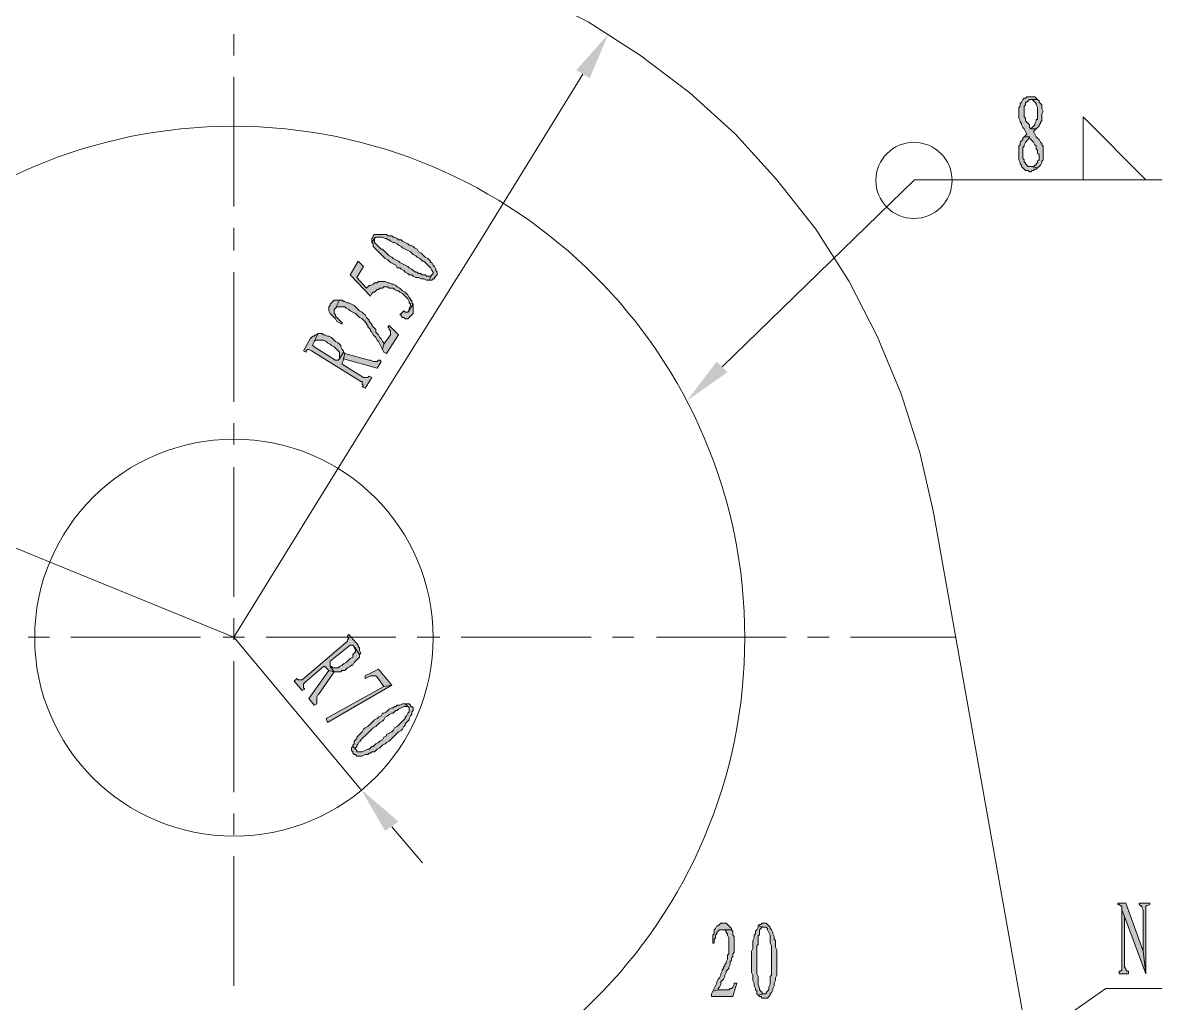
# Model space of a CAD drawing. Header units: millimetres. Extents: x 24 to 410, y 10 to 282.
# Drawn here: x 333.08 to 368.94, y 233.17 to 264.22 of the extents above; entities that cross this region are included whole.
import ezdxf

# ---------------------------------------------------------------- set-up
doc = ezdxf.new("R2010")
doc.units = ezdxf.units.MM

msp = doc.modelspace()

# ---------------------------------------------------------------- hatches: boundary and pattern name
h = msp.add_hatch(color=7)
h.dxf.hatch_style = 2
h.paths.add_polyline_path([(350.604667, 262.720667), (351.028, 262.466667), (351.620667, 263.863667)])
h = msp.add_hatch(color=7)
h.dxf.hatch_style = 2
h.paths.add_polyline_path([(364.998, 261.874), (364.871, 261.874), (364.828667, 261.831667), (364.786333, 261.831667), (364.744, 261.789333), (364.701667, 261.704667), (364.659333, 261.662333), (364.659333, 261.577667), (364.617, 261.535333), (364.617, 261.196667), (364.659333, 261.112), (364.659333, 261.069667), (364.701667, 261.027333), (364.701667, 260.985), (364.744, 260.900333), (364.786333, 260.858), (364.828667, 260.773333), (364.871, 260.688667), (364.828667, 260.646333), (364.786333, 260.604), (364.955667, 260.604), (364.955667, 260.561667), (364.998, 260.519333), (365.040333, 260.477), (365.082667, 260.434667), (365.125, 260.35), (365.167333, 260.307667), (365.167333, 260.223), (365.209667, 260.180667), (365.209667, 260.096), (365.252, 260.053667), (365.252, 259.884333), (365.209667, 259.842), (365.209667, 259.799667), (365.167333, 259.757333), (365.167333, 259.715), (365.125, 259.715), (365.082667, 259.672667), (364.998, 259.672667), (365.209667, 259.630333), (365.252, 259.672667), (365.294333, 259.715), (365.336667, 259.799667), (365.336667, 259.842), (365.379, 259.884333), (365.379, 260.307667), (365.336667, 260.35), (365.336667, 260.392333), (365.294333, 260.434667), (365.252, 260.519333), (365.209667, 260.561667), (365.167333, 260.604), (365.125, 260.688667), (365.082667, 260.773333), (365.125, 260.815667), (365.167333, 260.858), (364.998, 260.858), (364.955667, 260.900333), (364.955667, 260.985), (364.913333, 261.027333), (364.871, 261.069667), (364.828667, 261.112), (364.828667, 261.196667), (364.786333, 261.239), (364.786333, 261.577667), (364.828667, 261.62), (364.828667, 261.704667), (364.871, 261.704667), (364.913333, 261.747), (364.955667, 261.789333), (365.209667, 261.789333), (365.167333, 261.831667), (365.125, 261.874)])
h = msp.add_hatch(color=7)
h.dxf.hatch_style = 2
h.paths.add_polyline_path([(365.209667, 261.789333), (364.998, 261.789333), (365.040333, 261.789333), (365.082667, 261.747), (365.125, 261.704667), (365.167333, 261.662333), (365.167333, 261.62), (365.209667, 261.535333), (365.209667, 261.154333), (365.167333, 261.154333), (365.167333, 261.112), (365.125, 261.027333), (365.125, 260.985), (365.082667, 260.942667), (364.998, 260.858), (365.167333, 260.858), (365.209667, 260.900333), (365.252, 260.942667), (365.252, 260.985), (365.294333, 261.027333), (365.294333, 261.069667), (365.336667, 261.112), (365.336667, 261.323667), (365.379, 261.408333), (365.336667, 261.493), (365.336667, 261.62), (365.294333, 261.662333), (365.252, 261.704667), (365.252, 261.747)])
h = msp.add_hatch(color=7)
h.dxf.hatch_style = 2
h.paths.add_polyline_path([(364.786333, 260.604), (364.744, 260.561667), (364.744, 260.519333), (364.701667, 260.477), (364.659333, 260.434667), (364.659333, 260.35), (364.617, 260.307667), (364.617, 259.884333), (364.659333, 259.799667), (364.659333, 259.757333), (364.701667, 259.715), (364.701667, 259.672667), (364.744, 259.630333), (364.786333, 259.588), (364.828667, 259.545667), (364.913333, 259.545667), (364.955667, 259.503333), (364.998, 259.503333), (365.040333, 259.545667), (365.082667, 259.545667), (365.125, 259.588), (365.167333, 259.588), (365.209667, 259.630333), (364.998, 259.672667), (364.913333, 259.672667), (364.871, 259.715), (364.828667, 259.757333), (364.828667, 259.799667), (364.786333, 259.799667), (364.786333, 259.884333), (364.744, 259.926667), (364.744, 260.265333), (364.786333, 260.307667), (364.786333, 260.35), (364.828667, 260.434667), (364.871, 260.477), (364.913333, 260.519333), (364.955667, 260.604)])
h = msp.add_hatch(color=7)
h.dxf.hatch_style = 2
h.paths.add_polyline_path([(344.17, 257.429), (344.127667, 257.386667), (344.127667, 257.259667), (344.212333, 257.386667), (344.254667, 257.429), (344.466333, 257.429), (344.551, 257.386667), (344.593333, 257.386667), (344.635667, 257.344333), (344.678, 257.344333), (344.720333, 257.302), (344.805, 257.259667), (344.847333, 257.259667), (344.932, 257.217333), (344.974333, 257.175), (345.059, 257.132667), (345.101333, 257.090333), (345.186, 257.048), (345.270667, 257.005667), (345.355333, 256.963333), (345.44, 256.878667), (345.524667, 256.836333), (345.567, 256.794), (345.651667, 256.751667), (345.694, 256.709333), (345.736333, 256.667), (345.778667, 256.667), (345.821, 256.624667), (345.863333, 256.582333), (345.905667, 256.54), (345.948, 256.497667), (345.990333, 256.455333), (346.032667, 256.370667), (346.075, 256.328333), (346.075, 256.286), (346.032667, 256.243667), (345.948, 256.074333), (346.032667, 256.074333), (346.075, 256.116667), (346.117333, 256.116667), (346.117333, 256.159), (346.159667, 256.201333), (346.202, 256.243667), (346.202, 256.328333), (346.159667, 256.370667), (346.159667, 256.413), (346.117333, 256.497667), (346.075, 256.54), (346.032667, 256.624667), (345.990333, 256.624667), (345.990333, 256.667), (345.948, 256.709333), (345.905667, 256.751667), (345.821, 256.794), (345.778667, 256.836333), (345.736333, 256.878667), (345.694, 256.921), (345.609333, 256.963333), (345.567, 257.048), (345.482333, 257.090333), (345.44, 257.132667), (345.355333, 257.175), (345.313, 257.175), (345.270667, 257.217333), (345.186, 257.259667), (345.101333, 257.302), (345.059, 257.344333), (344.974333, 257.344333), (344.932, 257.386667), (344.847333, 257.429), (344.805, 257.429), (344.762667, 257.471333), (344.635667, 257.471333), (344.593333, 257.513667), (344.212333, 257.513667), (344.17, 257.471333)])
h = msp.add_hatch(color=7)
h.dxf.hatch_style = 2
h.paths.add_polyline_path([(344.127667, 257.259667), (344.17, 257.217333), (344.17, 257.132667), (344.212333, 257.090333), (344.297, 257.005667), (344.339333, 256.963333), (344.381667, 256.921), (344.424, 256.878667), (344.466333, 256.836333), (344.508667, 256.794), (344.551, 256.751667), (344.635667, 256.709333), (344.678, 256.667), (344.720333, 256.624667), (344.805, 256.582333), (344.889667, 256.54), (344.932, 256.455333), (345.016667, 256.455333), (345.059, 256.413), (345.143667, 256.370667), (345.186, 256.328333), (345.270667, 256.286), (345.313, 256.243667), (345.397667, 256.243667), (345.44, 256.201333), (345.524667, 256.159), (345.609333, 256.159), (345.694, 256.116667), (345.778667, 256.116667), (345.863333, 256.074333), (345.948, 256.074333), (346.032667, 256.243667), (345.990333, 256.201333), (345.863333, 256.201333), (345.821, 256.243667), (345.694, 256.243667), (345.694, 256.286), (345.609333, 256.286), (345.567, 256.328333), (345.524667, 256.328333), (345.44, 256.370667), (345.397667, 256.413), (345.313, 256.455333), (345.270667, 256.497667), (345.186, 256.54), (345.101333, 256.582333), (345.016667, 256.624667), (344.974333, 256.667), (344.889667, 256.709333), (344.805, 256.751667), (344.762667, 256.794), (344.678, 256.836333), (344.635667, 256.878667), (344.593333, 256.921), (344.551, 256.963333), (344.508667, 257.005667), (344.466333, 257.048), (344.424, 257.048), (344.381667, 257.090333), (344.297, 257.175), (344.254667, 257.217333), (344.212333, 257.259667), (344.212333, 257.386667)])
h = msp.add_hatch(color=7)
h.dxf.hatch_style = 2
h.paths.add_polyline_path([(343.704333, 256.667), (343.450333, 256.243667), (344.085333, 255.566333), (344.127667, 255.651), (344.17, 255.693333), (344.212333, 255.693333), (344.254667, 255.735667), (344.297, 255.778), (344.339333, 255.778), (344.381667, 255.820333), (344.466333, 255.820333), (344.508667, 255.862667), (344.635667, 255.862667), (344.678, 255.820333), (344.805, 255.820333), (344.847333, 255.778), (344.932, 255.735667), (344.974333, 255.735667), (345.016667, 255.693333), (345.101333, 255.651), (345.143667, 255.608667), (345.186, 255.566333), (345.228333, 255.524), (345.270667, 255.481667), (345.313, 255.397), (345.313, 255.354667), (345.355333, 255.312333), (345.355333, 255.27), (345.313, 255.185333), (345.313, 255.100667), (345.270667, 255.058333), (345.44, 255.312333), (345.397667, 255.354667), (345.397667, 255.439333), (345.355333, 255.439333), (345.355333, 255.481667), (345.313, 255.524), (345.270667, 255.608667), (345.228333, 255.651), (345.186, 255.693333), (345.101333, 255.735667), (345.059, 255.778), (345.016667, 255.820333), (344.932, 255.862667), (344.889667, 255.905), (344.805, 255.947333), (344.762667, 255.947333), (344.678, 255.989667), (344.635667, 255.989667), (344.551, 256.032), (344.339333, 256.032), (344.297, 255.989667), (344.212333, 255.989667), (344.17, 255.947333), (344.085333, 255.905), (344.043, 255.905), (344.000667, 255.862667), (343.958333, 255.820333), (343.662, 256.159), (343.873667, 256.497667)])
h = msp.add_hatch(color=7)
h.dxf.hatch_style = 2
h.paths.add_polyline_path([(342.815333, 255.312333), (342.815333, 255.27), (342.773, 255.227667), (342.773, 255.100667), (342.815333, 255.016), (342.857667, 254.973667), (342.9, 254.931333), (342.942333, 254.889), (342.984667, 254.846667), (343.027, 254.762), (343.111667, 254.719667), (343.196333, 254.677333), (343.196333, 254.719667), (343.154, 254.762), (343.111667, 254.804333), (343.069333, 254.846667), (343.027, 254.889), (342.984667, 254.931333), (342.984667, 254.973667), (342.942333, 255.016), (342.942333, 255.143), (342.984667, 255.185333), (343.111667, 255.439333), (342.942333, 255.439333), (342.9, 255.397), (342.857667, 255.354667)])
h = msp.add_hatch(color=7)
h.dxf.hatch_style = 2
h.paths.add_polyline_path([(343.111667, 255.439333), (342.984667, 255.185333), (343.027, 255.227667), (343.281, 255.227667), (343.323333, 255.185333), (343.408, 255.143), (343.450333, 255.100667), (343.535, 255.058333), (343.619667, 255.016), (343.662, 254.973667), (343.704333, 254.931333), (343.746667, 254.889), (343.831333, 254.846667), (343.873667, 254.804333), (343.916, 254.762), (343.916, 254.719667), (343.958333, 254.719667), (343.958333, 254.677333), (344.000667, 254.635), (344.000667, 254.592667), (344.043, 254.550333), (344.085333, 254.508), (344.085333, 254.465667), (344.127667, 254.423333), (344.17, 254.338667), (344.212333, 254.296333), (344.254667, 254.254), (344.297, 254.169333), (344.339333, 254.127), (344.381667, 254.042333), (344.424, 253.957667), (344.466333, 253.873), (344.508667, 254.042333), (344.508667, 254.084667), (344.466333, 254.127), (344.424, 254.211667), (344.381667, 254.254), (344.339333, 254.338667), (344.297, 254.381), (344.254667, 254.423333), (344.254667, 254.508), (344.212333, 254.550333), (344.17, 254.592667), (344.127667, 254.635), (344.127667, 254.677333), (344.085333, 254.719667), (344.043, 254.762), (344.043, 254.804333), (344.000667, 254.846667), (343.958333, 254.889), (343.916, 254.973667), (343.873667, 255.016), (343.831333, 255.058333), (343.746667, 255.100667), (343.704333, 255.143), (343.662, 255.185333), (343.619667, 255.227667), (343.577333, 255.27), (343.492667, 255.312333), (343.408, 255.354667), (343.365667, 255.354667), (343.281, 255.397), (343.238667, 255.397), (343.196333, 255.439333)])
h = msp.add_hatch(color=7)
h.dxf.hatch_style = 2
h.paths.add_polyline_path([(345.059, 255.016), (345.016667, 254.973667), (345.059, 254.973667), (345.059, 254.931333), (345.101333, 254.889), (345.143667, 254.889), (345.186, 254.846667), (345.270667, 254.846667), (345.313, 254.889), (345.355333, 254.931333), (345.397667, 254.973667), (345.44, 255.016), (345.44, 255.312333), (345.270667, 255.058333), (345.186, 255.058333), (345.143667, 255.100667), (345.101333, 255.058333)])
h = msp.add_hatch(color=7)
h.dxf.hatch_style = 2
h.paths.add_polyline_path([(344.678, 254.635), (344.635667, 254.592667), (344.678, 254.550333), (344.678, 254.508), (344.720333, 254.465667), (344.720333, 254.338667), (344.508667, 254.042333), (344.466333, 253.873), (344.508667, 253.788333), (344.593333, 253.746), (344.974333, 254.338667)])
h = msp.add_hatch(color=7)
h.dxf.hatch_style = 2
h.paths.add_polyline_path([(342.180333, 254.211667), (341.968667, 253.830667), (342.053333, 253.788333), (342.053333, 253.830667), (342.095667, 253.873), (342.138, 253.873), (342.222667, 253.830667), (343.789, 252.857), (343.831333, 252.857), (343.831333, 252.772333), (343.873667, 252.73), (343.831333, 252.687667), (343.916, 252.645333), (344.127667, 252.984), (344.043, 253.026333), (344.000667, 252.984), (343.873667, 252.984), (343.196333, 253.407333), (343.196333, 253.449667), (343.238667, 253.534333), (343.238667, 253.576667), (343.281, 253.746), (343.238667, 253.788333), (343.111667, 253.576667), (343.069333, 253.534333), (342.984667, 253.534333), (342.307333, 253.957667), (342.265, 254), (342.265, 254.042333), (342.307333, 254.127), (342.434333, 254.381), (342.392, 254.338667), (342.349667, 254.338667), (342.307333, 254.296333), (342.265, 254.296333), (342.222667, 254.254)])
h = msp.add_hatch(color=7)
h.dxf.hatch_style = 2
h.paths.add_polyline_path([(342.434333, 254.381), (342.307333, 254.127), (342.349667, 254.169333), (342.603667, 254.169333), (342.688333, 254.127), (342.730667, 254.084667), (342.815333, 254.042333), (342.857667, 254), (342.942333, 253.957667), (342.984667, 253.915333), (343.027, 253.873), (343.069333, 253.830667), (343.111667, 253.788333), (343.111667, 253.576667), (343.238667, 253.788333), (343.238667, 253.830667), (343.196333, 253.873), (343.154, 253.957667), (343.154, 254), (343.111667, 254.042333), (343.069333, 254.084667), (342.984667, 254.127), (342.942333, 254.169333), (342.857667, 254.254), (342.773, 254.296333), (342.730667, 254.296333), (342.646, 254.338667), (342.603667, 254.338667), (342.561333, 254.381)])
h = msp.add_hatch(color=7)
h.dxf.hatch_style = 2
h.paths.add_polyline_path([(343.281, 253.746), (343.238667, 253.576667), (344.297, 253.280333), (344.424, 253.492), (344.381667, 253.534333), (344.339333, 253.534333), (344.297, 253.492), (344.17, 253.492), (344.085333, 253.534333), (344.043, 253.534333)])
h = msp.add_hatch(color=7)
h.dxf.hatch_style = 2
h.paths.add_polyline_path([(355.388333, 253.153333), (354.118333, 252.264333), (355.049667, 253.492)])
h = msp.add_hatch(color=7)
h.dxf.hatch_style = 2
h.paths.add_polyline_path([(343.704333, 244.517333), (343.408, 244.856), (343.365667, 244.813667), (343.365667, 244.771333), (343.408, 244.729), (343.365667, 244.686667), (343.365667, 244.644333), (341.926333, 243.416667), (341.799333, 243.416667), (341.757, 243.459), (341.672333, 243.374333), (341.926333, 243.078), (342.011, 243.120333), (341.968667, 243.162667), (341.968667, 243.289667), (342.011, 243.332), (342.603667, 243.84), (342.646, 243.84), (342.688333, 243.797667), (342.730667, 243.755333), (342.773, 243.713), (342.942333, 243.670667), (342.815333, 243.84), (342.815333, 244.009333), (343.450333, 244.517333), (343.535, 244.517333), (343.577333, 244.475), (343.746667, 244.221), (343.789, 244.263333), (343.746667, 244.348), (343.746667, 244.432667), (343.704333, 244.475)])
h = msp.add_hatch(color=7)
h.dxf.hatch_style = 2
h.paths.add_polyline_path([(343.746667, 244.221), (343.577333, 244.475), (343.577333, 244.432667), (343.619667, 244.390333), (343.619667, 244.305667), (343.577333, 244.263333), (343.535, 244.221), (343.535, 244.136333), (343.450333, 244.094), (343.408, 244.051667), (343.365667, 244.009333), (343.323333, 243.967), (343.238667, 243.924667), (343.196333, 243.882333), (343.111667, 243.84), (343.069333, 243.797667), (342.9, 243.797667), (342.857667, 243.84), (342.815333, 243.84), (342.942333, 243.670667), (343.069333, 243.670667), (343.154, 243.670667), (343.196333, 243.713), (343.281, 243.713), (343.323333, 243.755333), (343.365667, 243.797667), (343.450333, 243.84), (343.492667, 243.882333), (343.535, 243.882333), (343.577333, 243.967), (343.619667, 244.009333), (343.662, 244.051667), (343.704333, 244.094), (343.746667, 244.136333)])
h = msp.add_hatch(color=7)
h.dxf.hatch_style = 2
h.paths.add_polyline_path([(342.942333, 243.670667), (342.773, 243.713), (342.138, 242.824), (342.307333, 242.612333), (342.392, 242.654667), (342.392, 242.866333), (342.434333, 242.951), (342.476667, 242.993333)])
h = msp.add_hatch(color=7)
h.dxf.hatch_style = 2
h.paths.add_polyline_path([(344.762667, 243.247333), (344.339333, 243.755333), (343.916, 243.543667), (343.916, 243.459), (344.000667, 243.501333), (344.085333, 243.543667), (344.254667, 243.543667), (344.297, 243.501333), (344.508667, 243.205)])
h = msp.add_hatch(color=7)
h.dxf.hatch_style = 2
h.paths.add_polyline_path([(344.762667, 243.247333), (344.508667, 243.205), (342.688333, 242.189), (342.730667, 242.062)])
h = msp.add_hatch(color=7)
h.dxf.hatch_style = 2
h.paths.add_polyline_path([(345.355333, 242.57), (345.355333, 242.612333), (345.313, 242.654667), (345.186, 242.654667), (345.313, 242.527667), (345.313, 242.400667), (345.270667, 242.358333), (345.228333, 242.273667), (345.186, 242.231333), (345.186, 242.189), (345.143667, 242.146667), (345.101333, 242.104333), (345.059, 242.062), (345.016667, 242.019667), (344.974333, 241.977333), (344.932, 241.935), (344.847333, 241.892667), (344.805, 241.808), (344.762667, 241.765667), (344.678, 241.723333), (344.593333, 241.681), (344.593333, 241.638667), (344.508667, 241.596333), (344.466333, 241.511667), (344.381667, 241.469333), (344.339333, 241.427), (344.254667, 241.384667), (344.212333, 241.342333), (344.17, 241.3), (344.127667, 241.3), (344.085333, 241.257667), (344.043, 241.215333), (344.000667, 241.215333), (343.916, 241.173), (343.831333, 241.130667), (343.662, 241.130667), (343.662, 241.173), (343.535, 241.3), (343.492667, 241.257667), (343.492667, 241.173), (343.535, 241.130667), (343.535, 241.088333), (343.577333, 241.046), (343.619667, 241.046), (343.662, 241.003667), (343.831333, 241.003667), (343.916, 241.046), (344.000667, 241.046), (344.043, 241.088333), (344.085333, 241.088333), (344.127667, 241.130667), (344.212333, 241.130667), (344.254667, 241.173), (344.297, 241.215333), (344.381667, 241.257667), (344.424, 241.3), (344.466333, 241.342333), (344.551, 241.384667), (344.593333, 241.427), (344.678, 241.469333), (344.720333, 241.511667), (344.762667, 241.554), (344.805, 241.596333), (344.889667, 241.681), (344.932, 241.723333), (344.974333, 241.765667), (345.059, 241.808), (345.101333, 241.850333), (345.143667, 241.935), (345.186, 241.977333), (345.186, 242.019667), (345.228333, 242.062), (345.270667, 242.104333), (345.313, 242.146667), (345.313, 242.189), (345.355333, 242.273667), (345.397667, 242.316), (345.397667, 242.400667), (345.44, 242.443), (345.44, 242.527667), (345.397667, 242.57)])
h = msp.add_hatch(color=7)
h.dxf.hatch_style = 2
h.paths.add_polyline_path([(345.186, 242.654667), (345.101333, 242.654667), (345.016667, 242.612333), (344.932, 242.612333), (344.889667, 242.57), (344.847333, 242.57), (344.805, 242.527667), (344.762667, 242.527667), (344.678, 242.485333), (344.635667, 242.443), (344.593333, 242.400667), (344.508667, 242.358333), (344.466333, 242.358333), (344.424, 242.273667), (344.339333, 242.231333), (344.297, 242.189), (344.212333, 242.146667), (344.17, 242.104333), (344.085333, 242.019667), (344.043, 241.977333), (344.000667, 241.935), (343.916, 241.892667), (343.873667, 241.850333), (343.831333, 241.765667), (343.789, 241.723333), (343.746667, 241.681), (343.704333, 241.638667), (343.662, 241.596333), (343.662, 241.554), (343.619667, 241.511667), (343.577333, 241.469333), (343.577333, 241.384667), (343.535, 241.342333), (343.535, 241.3), (343.662, 241.173), (343.619667, 241.215333), (343.619667, 241.257667), (343.662, 241.3), (343.662, 241.342333), (343.704333, 241.384667), (343.746667, 241.469333), (343.789, 241.469333), (343.789, 241.511667), (343.831333, 241.554), (343.873667, 241.596333), (343.916, 241.638667), (343.958333, 241.681), (344.000667, 241.723333), (344.043, 241.765667), (344.127667, 241.850333), (344.17, 241.892667), (344.254667, 241.935), (344.339333, 242.019667), (344.381667, 242.062), (344.466333, 242.104333), (344.508667, 242.146667), (344.551, 242.231333), (344.635667, 242.273667), (344.678, 242.316), (344.762667, 242.358333), (344.805, 242.358333), (344.847333, 242.400667), (344.889667, 242.443), (344.932, 242.443), (344.974333, 242.485333), (345.059, 242.527667), (345.143667, 242.57), (345.270667, 242.57), (345.313, 242.527667)])
h = msp.add_hatch(color=7)
h.dxf.hatch_style = 2
h.paths.add_polyline_path([(344.974333, 238.929333), (344.551, 238.633), (343.789, 239.945333)])
h = msp.add_hatch(color=7)
h.dxf.hatch_style = 2
h.paths.add_polyline_path([(368.003667, 236.347), (367.749667, 236.347), (367.749667, 236.304667), (367.792, 236.304667), (367.834333, 236.262333), (367.876667, 236.262333), (367.876667, 236.135333), (367.961333, 235.923667), (368.638667, 234.103333), (368.554, 234.823)])
h = msp.add_hatch(color=7)
h.dxf.hatch_style = 2
h.paths.add_polyline_path([(368.765667, 236.347), (368.427, 236.347), (368.427, 236.304667), (368.469333, 236.262333), (368.511667, 236.262333), (368.511667, 236.22), (368.554, 236.135333), (368.554, 234.823), (368.638667, 234.103333), (368.638667, 236.262333), (368.681, 236.262333), (368.765667, 236.304667)])
h = msp.add_hatch(color=7)
h.dxf.hatch_style = 2
h.paths.add_polyline_path([(367.876667, 236.135333), (367.876667, 234.230333), (367.834333, 234.188), (367.792, 234.188), (367.792, 234.103333), (368.088333, 234.103333), (368.088333, 234.188), (368.046, 234.188), (368.003667, 234.230333), (368.003667, 234.272667), (367.961333, 234.315), (367.961333, 235.923667)])
h = msp.add_hatch(color=7)
h.dxf.hatch_style = 2
h.paths.add_polyline_path([(355.261333, 235.712), (355.176667, 235.712), (355.134333, 235.669667), (355.092, 235.627333), (355.049667, 235.627333), (355.007333, 235.542667), (354.965, 235.500333), (354.965, 235.373333), (354.922667, 235.331), (354.922667, 235.077), (354.965, 235.077), (354.965, 235.204), (355.007333, 235.246333), (355.007333, 235.331), (355.049667, 235.373333), (355.049667, 235.415667), (355.092, 235.458), (355.134333, 235.500333), (355.176667, 235.500333), (355.219, 235.500333), (355.515333, 235.500333), (355.515333, 235.542667), (355.473, 235.585), (355.430667, 235.627333), (355.388333, 235.669667), (355.346, 235.712)])
h = msp.add_hatch(color=7)
h.dxf.hatch_style = 2
h.paths.add_polyline_path([(356.362, 235.627333), (356.362, 235.585), (356.319667, 235.500333), (356.277333, 235.458), (356.277333, 235.373333), (356.235, 235.331), (356.235, 235.246333), (356.192667, 235.161667), (356.192667, 234.907667), (356.150333, 234.823), (356.150333, 234.145667), (356.192667, 234.061), (356.192667, 233.934), (356.192667, 233.891667), (356.235, 233.807), (356.235, 233.722333), (356.277333, 233.637667), (356.277333, 233.595333), (356.319667, 233.553), (356.319667, 233.468333), (356.362, 233.426), (356.531333, 233.468333), (356.489, 233.468333), (356.489, 233.510667), (356.446667, 233.553), (356.404333, 233.595333), (356.404333, 233.637667), (356.362, 233.764667), (356.362, 234.018667), (356.319667, 234.103333), (356.319667, 234.992333), (356.362, 235.034667), (356.362, 235.331), (356.404333, 235.331), (356.404333, 235.500333), (356.446667, 235.542667), (356.489, 235.585), (356.531333, 235.585)])
h = msp.add_hatch(color=7)
h.dxf.hatch_style = 2
h.paths.add_polyline_path([(356.573667, 235.712), (356.489, 235.712), (356.446667, 235.669667), (356.404333, 235.669667), (356.362, 235.627333), (356.531333, 235.585), (356.616, 235.585), (356.658333, 235.542667), (356.658333, 235.500333), (356.700667, 235.415667), (356.743, 235.331), (356.743, 235.077), (356.785333, 234.992333), (356.785333, 234.526667), (356.785333, 234.484333), (356.785333, 234.061), (356.743, 234.018667), (356.743, 233.764667), (356.700667, 233.68), (356.700667, 233.595333), (356.658333, 233.553), (356.616, 233.510667), (356.616, 233.468333), (356.573667, 233.468333), (356.531333, 233.468333), (356.362, 233.426), (356.404333, 233.383667), (356.446667, 233.383667), (356.489, 233.341333), (356.658333, 233.341333), (356.700667, 233.383667), (356.743, 233.426), (356.743, 233.468333), (356.785333, 233.510667), (356.827667, 233.595333), (356.827667, 233.637667), (356.87, 233.722333), (356.87, 233.807), (356.912333, 233.891667), (356.912333, 233.976333), (356.954667, 234.061), (356.954667, 234.865333), (356.912333, 234.95), (356.912333, 235.161667), (356.87, 235.204), (356.87, 235.288667), (356.827667, 235.373333), (356.827667, 235.415667), (356.785333, 235.500333), (356.743, 235.542667), (356.743, 235.585), (356.700667, 235.627333), (356.658333, 235.669667), (356.616, 235.712)])
h = msp.add_hatch(color=7)
h.dxf.hatch_style = 2
h.paths.add_polyline_path([(355.515333, 235.500333), (355.219, 235.500333), (355.261333, 235.500333), (355.303667, 235.500333), (355.346, 235.458), (355.346, 235.415667), (355.388333, 235.373333), (355.388333, 235.331), (355.430667, 235.246333), (355.430667, 234.738333), (355.388333, 234.696), (355.388333, 234.569), (355.346, 234.484333), (355.346, 234.442), (355.303667, 234.399667), (355.303667, 234.357333), (355.261333, 234.315), (355.261333, 234.272667), (355.219, 234.230333), (355.219, 234.188), (355.176667, 234.103333), (355.176667, 234.061), (355.134333, 233.976333), (355.092, 233.934), (355.049667, 233.849333), (355.049667, 233.807), (355.007333, 233.722333), (354.965, 233.637667), (354.922667, 233.553), (355.092, 233.595333), (355.092, 233.637667), (355.134333, 233.68), (355.176667, 233.764667), (355.176667, 233.849333), (355.219, 233.891667), (355.261333, 233.934), (355.303667, 234.018667), (355.303667, 234.061), (355.346, 234.145667), (355.346, 234.188), (355.388333, 234.230333), (355.430667, 234.272667), (355.430667, 234.315), (355.473, 234.399667), (355.473, 234.484333), (355.515333, 234.526667), (355.515333, 234.611333), (355.557667, 234.653667), (355.557667, 234.738333), (355.6, 234.780667), (355.6, 235.288667), (355.557667, 235.331), (355.557667, 235.458)])
h = msp.add_hatch(color=7)
h.dxf.hatch_style = 2
h.paths.add_polyline_path([(355.684667, 233.807), (355.6, 233.807), (355.6, 233.764667), (355.557667, 233.68), (355.515333, 233.637667), (355.473, 233.637667), (355.430667, 233.595333), (355.092, 233.595333), (354.922667, 233.553), (354.880333, 233.468333), (354.880333, 233.383667), (355.557667, 233.383667)])

# ---------------------------------------------------------------- linework, layer by layer
at = {"color": 7, "lineweight": 0}
for points in [[(361.907667, 248.708333), (361.484333, 250.613333), (360.891667, 252.476), (360.129667, 254.296333), (359.240667, 256.032), (358.182333, 257.683), (356.954667, 259.249333), (355.642333, 260.688667), (354.203, 262.001), (352.636667, 263.186333), (350.985667, 264.244667), (349.25, 265.133667), (347.429667, 265.895667), (345.567, 266.488333), (343.662, 266.911667), (341.714667, 267.165667), (339.767333, 267.250333), (337.777667, 267.165667), (335.872667, 266.911667), (333.925333, 266.488333), (332.062667, 265.895667)], [(339.767333, 263.186333), (339.767333, 263.863667)], [(339.767333, 258.402667), (339.767333, 262.509)], [(350.816333, 262.593667), (347.429667, 257.090333)], [(355.219, 253.322667), (361.315, 259.249333), (371.178667, 259.249333)], [(339.767333, 257.005667), (339.767333, 257.725333)], [(347.429667, 257.090333), (343.916, 251.502333)], [(339.767333, 252.222), (339.767333, 256.328333)], [(339.767333, 250.867333), (339.767333, 251.544667)], [(339.767333, 244.771333), (343.916, 251.502333)], [(326.601667, 250.147667), (333.840667, 247.184333)], [(339.767333, 246.041333), (339.767333, 250.147667)], [(368.554, 211.455), (361.907667, 248.708333)], [(339.767333, 244.771333), (333.840667, 247.184333)], [(339.767333, 244.686667), (339.767333, 245.364)], [(333.925333, 244.771333), (333.248, 244.771333)], [(338.709, 244.771333), (334.602667, 244.771333)], [(340.106, 244.771333), (339.428667, 244.771333)], [(339.767333, 244.771333), (343.789, 239.945333)], [(344.889667, 244.771333), (340.783333, 244.771333)], [(346.286667, 244.771333), (345.567, 244.771333)], [(351.070333, 244.771333), (346.964, 244.771333)], [(352.425, 244.771333), (351.747667, 244.771333)], [(357.251, 244.771333), (353.144667, 244.771333)], [(358.605667, 244.771333), (357.928333, 244.771333)], [(362.627333, 244.771333), (359.283, 244.771333)], [(339.767333, 239.860667), (339.767333, 244.009333)], [(339.767333, 238.506), (339.767333, 239.183333)], [(344.762667, 238.76), (345.736333, 237.617)], [(339.767333, 233.722333), (339.767333, 237.828667)], [(367.368667, 233.637667), (360.468333, 228.811667)], [(367.368667, 233.637667), (376.343333, 233.637667)]]:
    msp.add_lwpolyline(points, dxfattribs=at)
for points in [[(364.998, 261.874), (364.871, 261.874), (364.828667, 261.831667), (364.786333, 261.831667), (364.744, 261.789333), (364.701667, 261.704667), (364.659333, 261.662333), (364.659333, 261.577667), (364.617, 261.535333), (364.617, 261.196667), (364.659333, 261.112), (364.659333, 261.069667), (364.701667, 261.027333), (364.701667, 260.985), (364.744, 260.900333), (364.786333, 260.858), (364.828667, 260.773333), (364.871, 260.688667), (364.828667, 260.646333), (364.786333, 260.604), (364.955667, 260.604), (364.955667, 260.561667), (364.998, 260.519333), (365.040333, 260.477), (365.082667, 260.434667), (365.125, 260.35), (365.167333, 260.307667), (365.167333, 260.223), (365.209667, 260.180667), (365.209667, 260.096), (365.252, 260.053667), (365.252, 259.884333), (365.209667, 259.842), (365.209667, 259.799667), (365.167333, 259.757333), (365.167333, 259.715), (365.125, 259.715), (365.082667, 259.672667), (364.998, 259.672667), (365.209667, 259.630333), (365.252, 259.672667), (365.294333, 259.715), (365.336667, 259.799667), (365.336667, 259.842), (365.379, 259.884333), (365.379, 260.307667), (365.336667, 260.35), (365.336667, 260.392333), (365.294333, 260.434667), (365.252, 260.519333), (365.209667, 260.561667), (365.167333, 260.604), (365.125, 260.688667), (365.082667, 260.773333), (365.125, 260.815667), (365.167333, 260.858), (364.998, 260.858), (364.955667, 260.900333), (364.955667, 260.985), (364.913333, 261.027333), (364.871, 261.069667), (364.828667, 261.112), (364.828667, 261.196667), (364.786333, 261.239), (364.786333, 261.577667), (364.828667, 261.62), (364.828667, 261.704667), (364.871, 261.704667), (364.913333, 261.747), (364.955667, 261.789333), (365.209667, 261.789333), (365.167333, 261.831667), (365.125, 261.874)], [(365.209667, 261.789333), (364.998, 261.789333), (365.040333, 261.789333), (365.082667, 261.747), (365.125, 261.704667), (365.167333, 261.662333), (365.167333, 261.62), (365.209667, 261.535333), (365.209667, 261.154333), (365.167333, 261.154333), (365.167333, 261.112), (365.125, 261.027333), (365.125, 260.985), (365.082667, 260.942667), (364.998, 260.858), (365.167333, 260.858), (365.209667, 260.900333), (365.252, 260.942667), (365.252, 260.985), (365.294333, 261.027333), (365.294333, 261.069667), (365.336667, 261.112), (365.336667, 261.323667), (365.379, 261.408333), (365.336667, 261.493), (365.336667, 261.62), (365.294333, 261.662333), (365.252, 261.704667), (365.252, 261.747)], [(366.649, 261.239), (366.649, 259.249333), (368.638667, 259.249333)], [(364.786333, 260.604), (364.744, 260.561667), (364.744, 260.519333), (364.701667, 260.477), (364.659333, 260.434667), (364.659333, 260.35), (364.617, 260.307667), (364.617, 259.884333), (364.659333, 259.799667), (364.659333, 259.757333), (364.701667, 259.715), (364.701667, 259.672667), (364.744, 259.630333), (364.786333, 259.588), (364.828667, 259.545667), (364.913333, 259.545667), (364.955667, 259.503333), (364.998, 259.503333), (365.040333, 259.545667), (365.082667, 259.545667), (365.125, 259.588), (365.167333, 259.588), (365.209667, 259.630333), (364.998, 259.672667), (364.913333, 259.672667), (364.871, 259.715), (364.828667, 259.757333), (364.828667, 259.799667), (364.786333, 259.799667), (364.786333, 259.884333), (364.744, 259.926667), (364.744, 260.265333), (364.786333, 260.307667), (364.786333, 260.35), (364.828667, 260.434667), (364.871, 260.477), (364.913333, 260.519333), (364.955667, 260.604)], [(344.17, 257.429), (344.127667, 257.386667), (344.127667, 257.259667), (344.212333, 257.386667), (344.254667, 257.429), (344.466333, 257.429), (344.551, 257.386667), (344.593333, 257.386667), (344.635667, 257.344333), (344.678, 257.344333), (344.720333, 257.302), (344.805, 257.259667), (344.847333, 257.259667), (344.932, 257.217333), (344.974333, 257.175), (345.059, 257.132667), (345.101333, 257.090333), (345.186, 257.048), (345.270667, 257.005667), (345.355333, 256.963333), (345.44, 256.878667), (345.524667, 256.836333), (345.567, 256.794), (345.651667, 256.751667), (345.694, 256.709333), (345.736333, 256.667), (345.778667, 256.667), (345.821, 256.624667), (345.863333, 256.582333), (345.905667, 256.54), (345.948, 256.497667), (345.990333, 256.455333), (346.032667, 256.370667), (346.075, 256.328333), (346.075, 256.286), (346.032667, 256.243667), (345.948, 256.074333), (346.032667, 256.074333), (346.075, 256.116667), (346.117333, 256.116667), (346.117333, 256.159), (346.159667, 256.201333), (346.202, 256.243667), (346.202, 256.328333), (346.159667, 256.370667), (346.159667, 256.413), (346.117333, 256.497667), (346.075, 256.54), (346.032667, 256.624667), (345.990333, 256.624667), (345.990333, 256.667), (345.948, 256.709333), (345.905667, 256.751667), (345.821, 256.794), (345.778667, 256.836333), (345.736333, 256.878667), (345.694, 256.921), (345.609333, 256.963333), (345.567, 257.048), (345.482333, 257.090333), (345.44, 257.132667), (345.355333, 257.175), (345.313, 257.175), (345.270667, 257.217333), (345.186, 257.259667), (345.101333, 257.302), (345.059, 257.344333), (344.974333, 257.344333), (344.932, 257.386667), (344.847333, 257.429), (344.805, 257.429), (344.762667, 257.471333), (344.635667, 257.471333), (344.593333, 257.513667), (344.212333, 257.513667), (344.17, 257.471333)], [(344.127667, 257.259667), (344.17, 257.217333), (344.17, 257.132667), (344.212333, 257.090333), (344.297, 257.005667), (344.339333, 256.963333), (344.381667, 256.921), (344.424, 256.878667), (344.466333, 256.836333), (344.508667, 256.794), (344.551, 256.751667), (344.635667, 256.709333), (344.678, 256.667), (344.720333, 256.624667), (344.805, 256.582333), (344.889667, 256.54), (344.932, 256.455333), (345.016667, 256.455333), (345.059, 256.413), (345.143667, 256.370667), (345.186, 256.328333), (345.270667, 256.286), (345.313, 256.243667), (345.397667, 256.243667), (345.44, 256.201333), (345.524667, 256.159), (345.609333, 256.159), (345.694, 256.116667), (345.778667, 256.116667), (345.863333, 256.074333), (345.948, 256.074333), (346.032667, 256.243667), (345.990333, 256.201333), (345.863333, 256.201333), (345.821, 256.243667), (345.694, 256.243667), (345.694, 256.286), (345.609333, 256.286), (345.567, 256.328333), (345.524667, 256.328333), (345.44, 256.370667), (345.397667, 256.413), (345.313, 256.455333), (345.270667, 256.497667), (345.186, 256.54), (345.101333, 256.582333), (345.016667, 256.624667), (344.974333, 256.667), (344.889667, 256.709333), (344.805, 256.751667), (344.762667, 256.794), (344.678, 256.836333), (344.635667, 256.878667), (344.593333, 256.921), (344.551, 256.963333), (344.508667, 257.005667), (344.466333, 257.048), (344.424, 257.048), (344.381667, 257.090333), (344.297, 257.175), (344.254667, 257.217333), (344.212333, 257.259667), (344.212333, 257.386667)], [(343.704333, 256.667), (343.450333, 256.243667), (344.085333, 255.566333), (344.127667, 255.651), (344.17, 255.693333), (344.212333, 255.693333), (344.254667, 255.735667), (344.297, 255.778), (344.339333, 255.778), (344.381667, 255.820333), (344.466333, 255.820333), (344.508667, 255.862667), (344.635667, 255.862667), (344.678, 255.820333), (344.805, 255.820333), (344.847333, 255.778), (344.932, 255.735667), (344.974333, 255.735667), (345.016667, 255.693333), (345.101333, 255.651), (345.143667, 255.608667), (345.186, 255.566333), (345.228333, 255.524), (345.270667, 255.481667), (345.313, 255.397), (345.313, 255.354667), (345.355333, 255.312333), (345.355333, 255.27), (345.313, 255.185333), (345.313, 255.100667), (345.270667, 255.058333), (345.44, 255.312333), (345.397667, 255.354667), (345.397667, 255.439333), (345.355333, 255.439333), (345.355333, 255.481667), (345.313, 255.524), (345.270667, 255.608667), (345.228333, 255.651), (345.186, 255.693333), (345.101333, 255.735667), (345.059, 255.778), (345.016667, 255.820333), (344.932, 255.862667), (344.889667, 255.905), (344.805, 255.947333), (344.762667, 255.947333), (344.678, 255.989667), (344.635667, 255.989667), (344.551, 256.032), (344.339333, 256.032), (344.297, 255.989667), (344.212333, 255.989667), (344.17, 255.947333), (344.085333, 255.905), (344.043, 255.905), (344.000667, 255.862667), (343.958333, 255.820333), (343.662, 256.159), (343.873667, 256.497667)], [(342.815333, 255.312333), (342.815333, 255.27), (342.773, 255.227667), (342.773, 255.100667), (342.815333, 255.016), (342.857667, 254.973667), (342.9, 254.931333), (342.942333, 254.889), (342.984667, 254.846667), (343.027, 254.762), (343.111667, 254.719667), (343.196333, 254.677333), (343.196333, 254.719667), (343.154, 254.762), (343.111667, 254.804333), (343.069333, 254.846667), (343.027, 254.889), (342.984667, 254.931333), (342.984667, 254.973667), (342.942333, 255.016), (342.942333, 255.143), (342.984667, 255.185333), (343.111667, 255.439333), (342.942333, 255.439333), (342.9, 255.397), (342.857667, 255.354667)], [(343.111667, 255.439333), (342.984667, 255.185333), (343.027, 255.227667), (343.281, 255.227667), (343.323333, 255.185333), (343.408, 255.143), (343.450333, 255.100667), (343.535, 255.058333), (343.619667, 255.016), (343.662, 254.973667), (343.704333, 254.931333), (343.746667, 254.889), (343.831333, 254.846667), (343.873667, 254.804333), (343.916, 254.762), (343.916, 254.719667), (343.958333, 254.719667), (343.958333, 254.677333), (344.000667, 254.635), (344.000667, 254.592667), (344.043, 254.550333), (344.085333, 254.508), (344.085333, 254.465667), (344.127667, 254.423333), (344.17, 254.338667), (344.212333, 254.296333), (344.254667, 254.254), (344.297, 254.169333), (344.339333, 254.127), (344.381667, 254.042333), (344.424, 253.957667), (344.466333, 253.873), (344.508667, 254.042333), (344.508667, 254.084667), (344.466333, 254.127), (344.424, 254.211667), (344.381667, 254.254), (344.339333, 254.338667), (344.297, 254.381), (344.254667, 254.423333), (344.254667, 254.508), (344.212333, 254.550333), (344.17, 254.592667), (344.127667, 254.635), (344.127667, 254.677333), (344.085333, 254.719667), (344.043, 254.762), (344.043, 254.804333), (344.000667, 254.846667), (343.958333, 254.889), (343.916, 254.973667), (343.873667, 255.016), (343.831333, 255.058333), (343.746667, 255.100667), (343.704333, 255.143), (343.662, 255.185333), (343.619667, 255.227667), (343.577333, 255.27), (343.492667, 255.312333), (343.408, 255.354667), (343.365667, 255.354667), (343.281, 255.397), (343.238667, 255.397), (343.196333, 255.439333)], [(345.059, 255.016), (345.016667, 254.973667), (345.059, 254.973667), (345.059, 254.931333), (345.101333, 254.889), (345.143667, 254.889), (345.186, 254.846667), (345.270667, 254.846667), (345.313, 254.889), (345.355333, 254.931333), (345.397667, 254.973667), (345.44, 255.016), (345.44, 255.312333), (345.270667, 255.058333), (345.186, 255.058333), (345.143667, 255.100667), (345.101333, 255.058333)], [(344.678, 254.635), (344.635667, 254.592667), (344.678, 254.550333), (344.678, 254.508), (344.720333, 254.465667), (344.720333, 254.338667), (344.508667, 254.042333), (344.466333, 253.873), (344.508667, 253.788333), (344.593333, 253.746), (344.974333, 254.338667)], [(342.180333, 254.211667), (341.968667, 253.830667), (342.053333, 253.788333), (342.053333, 253.830667), (342.095667, 253.873), (342.138, 253.873), (342.222667, 253.830667), (343.789, 252.857), (343.831333, 252.857), (343.831333, 252.772333), (343.873667, 252.73), (343.831333, 252.687667), (343.916, 252.645333), (344.127667, 252.984), (344.043, 253.026333), (344.000667, 252.984), (343.873667, 252.984), (343.196333, 253.407333), (343.196333, 253.449667), (343.238667, 253.534333), (343.238667, 253.576667), (343.281, 253.746), (343.238667, 253.788333), (343.111667, 253.576667), (343.069333, 253.534333), (342.984667, 253.534333), (342.307333, 253.957667), (342.265, 254), (342.265, 254.042333), (342.307333, 254.127), (342.434333, 254.381), (342.392, 254.338667), (342.349667, 254.338667), (342.307333, 254.296333), (342.265, 254.296333), (342.222667, 254.254)], [(342.434333, 254.381), (342.307333, 254.127), (342.349667, 254.169333), (342.603667, 254.169333), (342.688333, 254.127), (342.730667, 254.084667), (342.815333, 254.042333), (342.857667, 254), (342.942333, 253.957667), (342.984667, 253.915333), (343.027, 253.873), (343.069333, 253.830667), (343.111667, 253.788333), (343.111667, 253.576667), (343.238667, 253.788333), (343.238667, 253.830667), (343.196333, 253.873), (343.154, 253.957667), (343.154, 254), (343.111667, 254.042333), (343.069333, 254.084667), (342.984667, 254.127), (342.942333, 254.169333), (342.857667, 254.254), (342.773, 254.296333), (342.730667, 254.296333), (342.646, 254.338667), (342.603667, 254.338667), (342.561333, 254.381)], [(343.281, 253.746), (343.238667, 253.576667), (344.297, 253.280333), (344.424, 253.492), (344.381667, 253.534333), (344.339333, 253.534333), (344.297, 253.492), (344.17, 253.492), (344.085333, 253.534333), (344.043, 253.534333)], [(343.704333, 244.517333), (343.408, 244.856), (343.365667, 244.813667), (343.365667, 244.771333), (343.408, 244.729), (343.365667, 244.686667), (343.365667, 244.644333), (341.926333, 243.416667), (341.799333, 243.416667), (341.757, 243.459), (341.672333, 243.374333), (341.926333, 243.078), (342.011, 243.120333), (341.968667, 243.162667), (341.968667, 243.289667), (342.011, 243.332), (342.603667, 243.84), (342.646, 243.84), (342.688333, 243.797667), (342.730667, 243.755333), (342.773, 243.713), (342.942333, 243.670667), (342.815333, 243.84), (342.815333, 244.009333), (343.450333, 244.517333), (343.535, 244.517333), (343.577333, 244.475), (343.746667, 244.221), (343.789, 244.263333), (343.746667, 244.348), (343.746667, 244.432667), (343.704333, 244.475)], [(343.746667, 244.221), (343.577333, 244.475), (343.577333, 244.432667), (343.619667, 244.390333), (343.619667, 244.305667), (343.577333, 244.263333), (343.535, 244.221), (343.535, 244.136333), (343.450333, 244.094), (343.408, 244.051667), (343.365667, 244.009333), (343.323333, 243.967), (343.238667, 243.924667), (343.196333, 243.882333), (343.111667, 243.84), (343.069333, 243.797667), (342.9, 243.797667), (342.857667, 243.84), (342.815333, 243.84), (342.942333, 243.670667), (343.069333, 243.670667), (343.154, 243.670667), (343.196333, 243.713), (343.281, 243.713), (343.323333, 243.755333), (343.365667, 243.797667), (343.450333, 243.84), (343.492667, 243.882333), (343.535, 243.882333), (343.577333, 243.967), (343.619667, 244.009333), (343.662, 244.051667), (343.704333, 244.094), (343.746667, 244.136333)], [(342.942333, 243.670667), (342.773, 243.713), (342.138, 242.824), (342.307333, 242.612333), (342.392, 242.654667), (342.392, 242.866333), (342.434333, 242.951), (342.476667, 242.993333)], [(344.762667, 243.247333), (344.339333, 243.755333), (343.916, 243.543667), (343.916, 243.459), (344.000667, 243.501333), (344.085333, 243.543667), (344.254667, 243.543667), (344.297, 243.501333), (344.508667, 243.205)], [(344.762667, 243.247333), (344.508667, 243.205), (342.688333, 242.189), (342.730667, 242.062)], [(345.355333, 242.57), (345.355333, 242.612333), (345.313, 242.654667), (345.186, 242.654667), (345.313, 242.527667), (345.313, 242.400667), (345.270667, 242.358333), (345.228333, 242.273667), (345.186, 242.231333), (345.186, 242.189), (345.143667, 242.146667), (345.101333, 242.104333), (345.059, 242.062), (345.016667, 242.019667), (344.974333, 241.977333), (344.932, 241.935), (344.847333, 241.892667), (344.805, 241.808), (344.762667, 241.765667), (344.678, 241.723333), (344.593333, 241.681), (344.593333, 241.638667), (344.508667, 241.596333), (344.466333, 241.511667), (344.381667, 241.469333), (344.339333, 241.427), (344.254667, 241.384667), (344.212333, 241.342333), (344.17, 241.3), (344.127667, 241.3), (344.085333, 241.257667), (344.043, 241.215333), (344.000667, 241.215333), (343.916, 241.173), (343.831333, 241.130667), (343.662, 241.130667), (343.662, 241.173), (343.535, 241.3), (343.492667, 241.257667), (343.492667, 241.173), (343.535, 241.130667), (343.535, 241.088333), (343.577333, 241.046), (343.619667, 241.046), (343.662, 241.003667), (343.831333, 241.003667), (343.916, 241.046), (344.000667, 241.046), (344.043, 241.088333), (344.085333, 241.088333), (344.127667, 241.130667), (344.212333, 241.130667), (344.254667, 241.173), (344.297, 241.215333), (344.381667, 241.257667), (344.424, 241.3), (344.466333, 241.342333), (344.551, 241.384667), (344.593333, 241.427), (344.678, 241.469333), (344.720333, 241.511667), (344.762667, 241.554), (344.805, 241.596333), (344.889667, 241.681), (344.932, 241.723333), (344.974333, 241.765667), (345.059, 241.808), (345.101333, 241.850333), (345.143667, 241.935), (345.186, 241.977333), (345.186, 242.019667), (345.228333, 242.062), (345.270667, 242.104333), (345.313, 242.146667), (345.313, 242.189), (345.355333, 242.273667), (345.397667, 242.316), (345.397667, 242.400667), (345.44, 242.443), (345.44, 242.527667), (345.397667, 242.57)], [(345.186, 242.654667), (345.101333, 242.654667), (345.016667, 242.612333), (344.932, 242.612333), (344.889667, 242.57), (344.847333, 242.57), (344.805, 242.527667), (344.762667, 242.527667), (344.678, 242.485333), (344.635667, 242.443), (344.593333, 242.400667), (344.508667, 242.358333), (344.466333, 242.358333), (344.424, 242.273667), (344.339333, 242.231333), (344.297, 242.189), (344.212333, 242.146667), (344.17, 242.104333), (344.085333, 242.019667), (344.043, 241.977333), (344.000667, 241.935), (343.916, 241.892667), (343.873667, 241.850333), (343.831333, 241.765667), (343.789, 241.723333), (343.746667, 241.681), (343.704333, 241.638667), (343.662, 241.596333), (343.662, 241.554), (343.619667, 241.511667), (343.577333, 241.469333), (343.577333, 241.384667), (343.535, 241.342333), (343.535, 241.3), (343.662, 241.173), (343.619667, 241.215333), (343.619667, 241.257667), (343.662, 241.3), (343.662, 241.342333), (343.704333, 241.384667), (343.746667, 241.469333), (343.789, 241.469333), (343.789, 241.511667), (343.831333, 241.554), (343.873667, 241.596333), (343.916, 241.638667), (343.958333, 241.681), (344.000667, 241.723333), (344.043, 241.765667), (344.127667, 241.850333), (344.17, 241.892667), (344.254667, 241.935), (344.339333, 242.019667), (344.381667, 242.062), (344.466333, 242.104333), (344.508667, 242.146667), (344.551, 242.231333), (344.635667, 242.273667), (344.678, 242.316), (344.762667, 242.358333), (344.805, 242.358333), (344.847333, 242.400667), (344.889667, 242.443), (344.932, 242.443), (344.974333, 242.485333), (345.059, 242.527667), (345.143667, 242.57), (345.270667, 242.57), (345.313, 242.527667)], [(368.003667, 236.347), (367.749667, 236.347), (367.749667, 236.304667), (367.792, 236.304667), (367.834333, 236.262333), (367.876667, 236.262333), (367.876667, 236.135333), (367.961333, 235.923667), (368.638667, 234.103333), (368.554, 234.823)], [(368.765667, 236.347), (368.427, 236.347), (368.427, 236.304667), (368.469333, 236.262333), (368.511667, 236.262333), (368.511667, 236.22), (368.554, 236.135333), (368.554, 234.823), (368.638667, 234.103333), (368.638667, 236.262333), (368.681, 236.262333), (368.765667, 236.304667)], [(367.876667, 236.135333), (367.876667, 234.230333), (367.834333, 234.188), (367.792, 234.188), (367.792, 234.103333), (368.088333, 234.103333), (368.088333, 234.188), (368.046, 234.188), (368.003667, 234.230333), (368.003667, 234.272667), (367.961333, 234.315), (367.961333, 235.923667)], [(355.261333, 235.712), (355.176667, 235.712), (355.134333, 235.669667), (355.092, 235.627333), (355.049667, 235.627333), (355.007333, 235.542667), (354.965, 235.500333), (354.965, 235.373333), (354.922667, 235.331), (354.922667, 235.077), (354.965, 235.077), (354.965, 235.204), (355.007333, 235.246333), (355.007333, 235.331), (355.049667, 235.373333), (355.049667, 235.415667), (355.092, 235.458), (355.134333, 235.500333), (355.176667, 235.500333), (355.219, 235.500333), (355.515333, 235.500333), (355.515333, 235.542667), (355.473, 235.585), (355.430667, 235.627333), (355.388333, 235.669667), (355.346, 235.712)], [(356.362, 235.627333), (356.362, 235.585), (356.319667, 235.500333), (356.277333, 235.458), (356.277333, 235.373333), (356.235, 235.331), (356.235, 235.246333), (356.192667, 235.161667), (356.192667, 234.907667), (356.150333, 234.823), (356.150333, 234.145667), (356.192667, 234.061), (356.192667, 233.934), (356.192667, 233.891667), (356.235, 233.807), (356.235, 233.722333), (356.277333, 233.637667), (356.277333, 233.595333), (356.319667, 233.553), (356.319667, 233.468333), (356.362, 233.426), (356.531333, 233.468333), (356.489, 233.468333), (356.489, 233.510667), (356.446667, 233.553), (356.404333, 233.595333), (356.404333, 233.637667), (356.362, 233.764667), (356.362, 234.018667), (356.319667, 234.103333), (356.319667, 234.992333), (356.362, 235.034667), (356.362, 235.331), (356.404333, 235.331), (356.404333, 235.500333), (356.446667, 235.542667), (356.489, 235.585), (356.531333, 235.585)], [(356.573667, 235.712), (356.489, 235.712), (356.446667, 235.669667), (356.404333, 235.669667), (356.362, 235.627333), (356.531333, 235.585), (356.616, 235.585), (356.658333, 235.542667), (356.658333, 235.500333), (356.700667, 235.415667), (356.743, 235.331), (356.743, 235.077), (356.785333, 234.992333), (356.785333, 234.526667), (356.785333, 234.484333), (356.785333, 234.061), (356.743, 234.018667), (356.743, 233.764667), (356.700667, 233.68), (356.700667, 233.595333), (356.658333, 233.553), (356.616, 233.510667), (356.616, 233.468333), (356.573667, 233.468333), (356.531333, 233.468333), (356.362, 233.426), (356.404333, 233.383667), (356.446667, 233.383667), (356.489, 233.341333), (356.658333, 233.341333), (356.700667, 233.383667), (356.743, 233.426), (356.743, 233.468333), (356.785333, 233.510667), (356.827667, 233.595333), (356.827667, 233.637667), (356.87, 233.722333), (356.87, 233.807), (356.912333, 233.891667), (356.912333, 233.976333), (356.954667, 234.061), (356.954667, 234.865333), (356.912333, 234.95), (356.912333, 235.161667), (356.87, 235.204), (356.87, 235.288667), (356.827667, 235.373333), (356.827667, 235.415667), (356.785333, 235.500333), (356.743, 235.542667), (356.743, 235.585), (356.700667, 235.627333), (356.658333, 235.669667), (356.616, 235.712)], [(355.515333, 235.500333), (355.219, 235.500333), (355.261333, 235.500333), (355.303667, 235.500333), (355.346, 235.458), (355.346, 235.415667), (355.388333, 235.373333), (355.388333, 235.331), (355.430667, 235.246333), (355.430667, 234.738333), (355.388333, 234.696), (355.388333, 234.569), (355.346, 234.484333), (355.346, 234.442), (355.303667, 234.399667), (355.303667, 234.357333), (355.261333, 234.315), (355.261333, 234.272667), (355.219, 234.230333), (355.219, 234.188), (355.176667, 234.103333), (355.176667, 234.061), (355.134333, 233.976333), (355.092, 233.934), (355.049667, 233.849333), (355.049667, 233.807), (355.007333, 233.722333), (354.965, 233.637667), (354.922667, 233.553), (355.092, 233.595333), (355.092, 233.637667), (355.134333, 233.68), (355.176667, 233.764667), (355.176667, 233.849333), (355.219, 233.891667), (355.261333, 233.934), (355.303667, 234.018667), (355.303667, 234.061), (355.346, 234.145667), (355.346, 234.188), (355.388333, 234.230333), (355.430667, 234.272667), (355.430667, 234.315), (355.473, 234.399667), (355.473, 234.484333), (355.515333, 234.526667), (355.515333, 234.611333), (355.557667, 234.653667), (355.557667, 234.738333), (355.6, 234.780667), (355.6, 235.288667), (355.557667, 235.331), (355.557667, 235.458)], [(355.684667, 233.807), (355.6, 233.807), (355.6, 233.764667), (355.557667, 233.68), (355.515333, 233.637667), (355.473, 233.637667), (355.430667, 233.595333), (355.092, 233.595333), (354.922667, 233.553), (354.880333, 233.468333), (354.880333, 233.383667), (355.557667, 233.383667)]]:
    msp.add_lwpolyline(points, close=True, dxfattribs=at)
for centre, radius in [((339.746167, 244.750167), 16.1925), ((361.293833, 259.228167), 1.2065)]:
    msp.add_circle(centre, radius, dxfattribs=at)
msp.add_ellipse((339.767333, 244.750167), major_axis=(6.307667, 0), ratio=0.996644, start_param=0, end_param=6.283185, dxfattribs=at)

doc.saveas('drawing.dxf')
